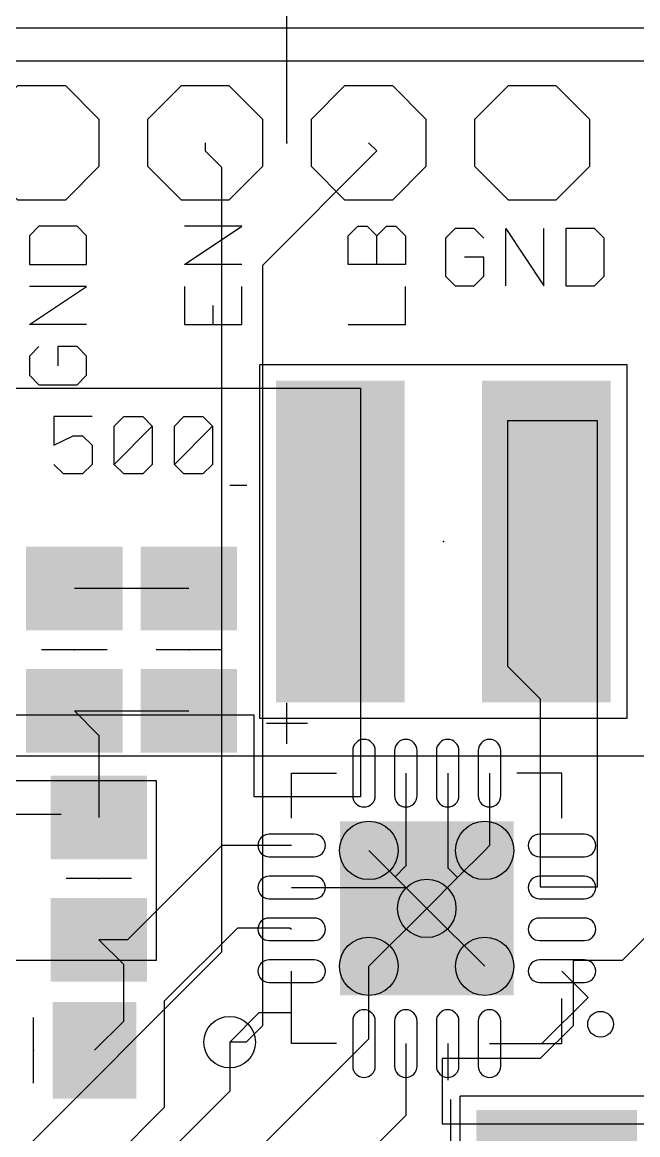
# Model space of a CAD drawing. Extents: x -12.6 to 36, y -7.3 to 38.4.
# Drawn here: x 9.86 to 19.42, y 4.91 to 22.19 of the extents above; entities that cross this region are included whole.
import ezdxf

# ---------------------------------------------------------------- set-up
doc = ezdxf.new("R2010")
doc.units = 0
for name, color, linetype in [('1', 22, 'CONTINUOUS'), ('16', 175, 'CONTINUOUS'), ('17', 82, 'CONTINUOUS'), ('18', 82, 'CONTINUOUS'), ('20', 7, 'CONTINUOUS'), ('21', 2, 'CONTINUOUS'), ('23', 7, 'CONTINUOUS'), ('47', 253, 'CONTINUOUS')]:
    doc.layers.add(name, color=color, linetype=linetype)

# ---------------------------------------------------------------- blocks, each defined once
blk = doc.blocks.new('RECT')
blk.add_solid([(-0.5, -0.5), (0.5, -0.5), (-0.5, 0.5), (0.5, 0.5)])
blk = doc.blocks.new('OCTAGONP')
blk.add_lwpolyline([(-0.5, -0.2071), (-0.5, 0.2071), (-0.2071, 0.5), (0.2071, 0.5), (0.5, 0.2071), (0.5, -0.2071), (0.2071, -0.5), (-0.2071, -0.5)], close=True)
blk = doc.blocks.new('RECT168000X56000R100')
blk.add_lwpolyline([(0.525, 0), (0.525, 0, 0.4142), (0.35, 0.175), (-0.35, 0.175, 0.4142), (-0.525, 0), (-0.525, 0, 0.4142), (-0.35, -0.175), (0.35, -0.175, 0.4142)], format="xyb", close=True)
blk = doc.blocks.new('ROUNDP')
blk.add_circle((0, 0), 0.5)
blk = doc.blocks.new('ROUNDV')
blk.add_circle((0, 0), 0.5)

msp = doc.modelspace()

# ---------------------------------------------------------------- linework, layer by layer
at = {"layer": '1'}
for p, q in [((6.858, 16.51), (15.113, 16.51)), ((15.113, 16.51), (15.113, 10.16)), ((18.796, 16.002), (17.399, 16.002)), ((17.399, 16.002), (17.399, 12.192)), ((18.796, 8.763), (18.796, 16.002)), ((13.081, 15.002), (13.347, 15.002)), ((12.446, 13.396), (10.668, 13.396)), ((17.399, 12.192), (17.907, 11.684)), ((17.907, 11.684), (17.907, 8.763)), ((13.462, 11.43), (6.858, 11.43)), ((10.668, 11.496), (12.446, 11.496)), ((10.668, 11.496), (11.049, 11.115)), ((13.462, 10.16), (13.462, 11.43)), ((11.049, 11.115), (11.049, 9.84)), ((4.572, 10.414), (11.938, 10.414)), ((11.938, 10.414), (11.938, 7.62)), ((15.818, 10.528), (15.818, 9.087)), ((16.468, 10.528), (16.468, 9.059)), ((17.118, 10.528), (17.118, 9.403)), ((15.113, 10.16), (13.462, 10.16)), ((10.462, 9.888), (8.702, 9.888)), ((12.959, 9.403), (11.496, 7.94)), ((14.043, 9.403), (12.959, 9.403)), ((17.118, 9.403), (17.043, 9.328)), ((15.243, 9.328), (15.651, 8.92)), ((16.621, 8.906), (17.043, 9.328)), ((15.818, 9.087), (15.651, 8.92)), ((16.468, 9.059), (16.621, 8.906)), ((15.651, 8.92), (16.143, 8.428)), ((16.143, 8.428), (16.621, 8.906)), ((14.043, 8.753), (15.818, 8.753)), ((15.818, 8.753), (16.143, 8.428)), ((17.907, 8.763), (18.796, 8.763)), ((15.243, 7.528), (16.143, 8.428)), ((16.143, 8.428), (17.043, 7.528)), ((12.065, 6.985), (13.208, 8.128)), ((13.208, 8.128), (14.018, 8.128)), ((14.018, 8.128), (14.043, 8.103)), ((19.685, 8.128), (19.177, 7.62)), ((11.496, 7.94), (11.049, 7.94)), ((11.43, 7.559), (11.049, 7.94)), ((11.938, 7.62), (4.572, 7.62)), ((19.177, 7.62), (18.415, 7.62)), ((18.415, 7.62), (18.415, 6.604)), ((11.43, 7.559), (11.43, 6.67)), ((14.043, 6.804), (14.043, 7.453)), ((15.243, 6.403), (15.243, 7.528)), ((18.243, 7.453), (18.65, 7.046)), ((12.065, 6.985), (12.065, 5.334)), ((17.932, 6.328), (18.65, 7.046)), ((13.535, 6.804), (13.081, 6.35)), ((14.043, 6.804), (13.535, 6.804)), ((11.43, 6.67), (10.983, 6.223)), ((18.415, 6.604), (17.907, 6.096)), ((15.168, 6.328), (15.243, 6.403)), ((13.081, 6.35), (13.081, 5.588)), ((15.168, 6.328), (13.462, 4.622)), ((15.818, 6.328), (15.818, 5.211)), ((16.468, 6.328), (16.468, 5.757)), ((17.118, 6.328), (17.932, 6.328)), ((16.383, 6.096), (16.383, 5.08)), ((17.907, 6.096), (16.383, 6.096)), ((13.081, 5.588), (12.192, 4.699)), ((16.51, 5.461), (16.51, 2.794)), ((12.065, 5.334), (10.855, 4.124)), ((15.818, 5.211), (15.367, 4.76)), ((16.383, 5.08), (19.939, 5.08))]:
    msp.add_line(p, q, dxfattribs=at)
at = {"layer": '16'}
for p, q in [((28.575, 22.098), (0, 22.098)), ((12.7, 20.32), (12.7, 20.193)), ((15.24, 20.32), (15.367, 20.193)), ((12.7, 20.193), (12.954, 19.939)), ((15.367, 20.193), (13.589, 18.415)), ((12.954, 19.939), (12.954, 7.747)), ((13.589, 18.415), (13.589, 6.604)), ((12.954, 7.747), (9.525, 4.318)), ((13.589, 6.604), (13.335, 6.35)), ((13.335, 6.35), (13.081, 6.35))]:
    msp.add_line(p, q, dxfattribs=at)
at = {"layer": '20'}
msp.add_line((25.781, 21.59), (2.54, 21.59), dxfattribs=at)
at = {"layer": '21'}
for p, q in [((10.117, 19.0252), (9.9687, 18.8769)), ((10.7102, 19.0252), (10.117, 19.0252)), ((10.8585, 18.8769), (10.7102, 19.0252)), ((12.3817, 18.432), (13.2715, 19.0252)), ((13.2715, 19.0252), (12.3817, 19.0252)), ((14.9217, 18.8769), (15.07, 19.0252)), ((15.07, 19.0252), (15.2183, 19.0252)), ((15.2183, 19.0252), (15.3666, 18.8769)), ((15.3666, 18.8769), (15.5149, 19.0252)), ((15.5149, 19.0252), (15.6632, 19.0252)), ((15.6632, 19.0252), (15.8115, 18.8769)), ((9.9687, 18.8769), (9.9687, 18.432)), ((10.8585, 18.432), (10.8585, 18.8769)), ((14.9217, 18.432), (14.9217, 18.8769)), ((15.3666, 18.432), (15.3666, 18.8769)), ((15.8115, 18.8769), (15.8115, 18.432)), ((16.5822, 18.9873), (16.4339, 18.839)), ((16.4339, 18.839), (16.4339, 18.2458)), ((16.8788, 18.9873), (16.5822, 18.9873)), ((17.0271, 18.839), (16.8788, 18.9873)), ((17.3695, 18.0975), (17.3695, 18.9873)), ((17.3695, 18.9873), (17.9626, 18.0975)), ((17.9626, 18.0975), (17.9626, 18.9873)), ((18.305, 18.9873), (18.305, 18.0975)), ((18.7499, 18.9873), (18.305, 18.9873)), ((18.8982, 18.839), (18.7499, 18.9873)), ((18.8982, 18.2458), (18.8982, 18.839)), ((17.0271, 18.5424), (16.7305, 18.5424)), ((17.0271, 18.2458), (17.0271, 18.5424)), ((9.9687, 18.432), (10.8585, 18.432)), ((13.2715, 18.432), (12.3817, 18.432)), ((15.8115, 18.432), (14.9217, 18.432)), ((16.4339, 18.2458), (16.5822, 18.0975)), ((16.8788, 18.0975), (17.0271, 18.2458)), ((18.7499, 18.0975), (18.8982, 18.2458)), ((9.9687, 17.4965), (10.8585, 18.0896)), ((10.8585, 18.0896), (9.9687, 18.0896)), ((12.3817, 18.0896), (12.3817, 17.4965)), ((13.2715, 17.4965), (13.2715, 18.0896)), ((15.8115, 17.4965), (15.8115, 18.0896)), ((16.5822, 18.0975), (16.8788, 18.0975)), ((18.305, 18.0975), (18.7499, 18.0975)), ((12.8266, 17.4965), (12.8266, 17.793)), ((10.8585, 17.4965), (9.9687, 17.4965)), ((12.3817, 17.4965), (13.2715, 17.4965)), ((14.9217, 17.4965), (15.8115, 17.4965)), ((10.117, 17.1541), (9.9687, 17.0058)), ((10.7102, 17.1541), (10.4136, 17.1541)), ((10.4136, 17.1541), (10.4136, 16.8575)), ((10.8585, 17.0058), (10.7102, 17.1541)), ((9.9687, 17.0058), (9.9687, 16.7092)), ((10.8585, 16.7092), (10.8585, 17.0058)), ((13.551, 16.876), (19.251, 16.876)), ((13.551, 11.376), (13.551, 16.876)), ((19.251, 16.876), (19.251, 11.376)), ((9.9687, 16.7092), (10.117, 16.5609)), ((10.7102, 16.5609), (10.8585, 16.7092)), ((10.117, 16.5609), (10.7102, 16.5609)), ((10.9437, 16.0663), (10.3505, 16.0663)), ((10.3505, 16.0663), (10.3505, 15.6214)), ((11.286, 15.918), (11.4343, 16.0663)), ((11.286, 15.3248), (11.286, 15.918)), ((11.286, 15.3248), (11.8792, 15.918)), ((11.4343, 16.0663), (11.7309, 16.0663)), ((11.7309, 16.0663), (11.8792, 15.918)), ((11.8792, 15.918), (11.8792, 15.3248)), ((12.2215, 15.918), (12.3698, 16.0663)), ((12.2215, 15.3248), (12.2215, 15.918)), ((12.2215, 15.3248), (12.8147, 15.918)), ((12.3698, 16.0663), (12.6664, 16.0663)), ((12.6664, 16.0663), (12.8147, 15.918)), ((12.8147, 15.918), (12.8147, 15.3248)), ((10.3505, 15.6214), (10.6471, 15.7697)), ((10.6471, 15.7697), (10.7954, 15.7697)), ((10.7954, 15.7697), (10.9437, 15.6214)), ((10.9437, 15.6214), (10.9437, 15.3248)), ((10.4988, 15.1765), (10.3505, 15.3248)), ((10.9437, 15.3248), (10.7954, 15.1765)), ((11.4343, 15.1765), (11.286, 15.3248)), ((11.8792, 15.3248), (11.7309, 15.1765)), ((12.3698, 15.1765), (12.2215, 15.3248)), ((12.8147, 15.3248), (12.6664, 15.1765)), ((10.7954, 15.1765), (10.4988, 15.1765)), ((11.7309, 15.1765), (11.4343, 15.1765)), ((12.6664, 15.1765), (12.3698, 15.1765)), ((11.176, 12.446), (10.16, 12.446)), ((12.954, 12.446), (11.938, 12.446)), ((19.251, 11.376), (13.551, 11.376)), ((14.043, 9.828), (14.043, 10.528)), ((14.043, 10.528), (14.743, 10.528)), ((18.243, 10.528), (17.543, 10.528)), ((18.243, 9.828), (18.243, 10.528)), ((11.557, 8.89), (10.541, 8.89)), ((14.043, 6.328), (14.043, 7.028)), ((18.243, 6.328), (18.243, 7.028)), ((10.033, 5.715), (10.033, 6.731)), ((14.743, 6.328), (14.043, 6.328)), ((17.543, 6.328), (18.243, 6.328)), ((16.661, 0.078), (16.661, 5.51)), ((19.661, 5.51), (16.661, 5.51))]:
    msp.add_line(p, q, dxfattribs=at)
msp.add_circle((18.843, 6.628), 0.2, dxfattribs=at)
at = {"layer": '23'}
for p in [(13.97, 20.32), (16.401, 14.126), (10.668, 12.446), (12.446, 12.446), (11.049, 8.89), (16.143, 8.428), (10.033, 6.223)]:
    msp.add_point(p, dxfattribs=at)
at = {"layer": '47'}
for p, q in [((13.97, 20.32), (13.97, 29.636)), ((13.97, 10.9838), (13.97, 11.6222)), ((13.6508, 11.303), (14.2892, 11.303)), ((3.556, 10.795), (35.986, 10.795))]:
    msp.add_line(p, q, dxfattribs=at)

# ---------------------------------------------------------------- block references
at = {"layer": '1', "xscale": 2, "yscale": 5}
for p in [(14.801, 14.126), (18.001, 14.126)]:
    msp.add_blockref('RECT', p, dxfattribs=at)
at = {"layer": '1'}
for p, xscale, yscale, rotation in [((10.668, 13.396), 1.3, 1.5, 270), ((12.446, 13.396), 1.3, 1.5, 270), ((10.668, 11.496), 1.3, 1.5, 270), ((12.446, 11.496), 1.3, 1.5, 270), ((11.049, 9.84), 1.3, 1.5, 270), ((16.143, 8.428), 2.7, 2.7, 180), ((11.049, 7.94), 1.3, 1.5, 270), ((10.983, 6.223), 1.3, 1.5, 180), ((18.161, 4.319), 1.95, 2.5, 90)]:
    msp.add_blockref('RECT', p, dxfattribs=dict(at, xscale=xscale, yscale=yscale, rotation=rotation))
for p, rotation in [((15.168, 10.528), 270), ((15.818, 10.528), 270), ((16.468, 10.528), 270), ((17.118, 10.528), 270), ((18.243, 9.403), 180), ((18.243, 8.753), 180), ((18.243, 8.103), 180), ((18.243, 7.453), 180), ((15.168, 6.328), 90), ((15.818, 6.328), 90), ((16.468, 6.328), 90), ((17.118, 6.328), 90)]:
    msp.add_blockref('RECT168000X56000R100', p, dxfattribs=dict(at, rotation=rotation))
for p in [(14.043, 9.403), (14.043, 8.753), (14.043, 8.103), (14.043, 7.453)]:
    msp.add_blockref('RECT168000X56000R100', p, dxfattribs=at)
at = {"layer": '17'}
for name, p, xscale, yscale, rotation in [('OCTAGONP', (10.16, 20.32), 1.778, 1.778, 90), ('OCTAGONP', (10.16, 20.32), 1.778, 1.778, 90), ('OCTAGONP', (12.7, 20.32), 1.778, 1.778, 90), ('OCTAGONP', (12.7, 20.32), 1.778, 1.778, 90), ('OCTAGONP', (15.24, 20.32), 1.778, 1.778, 90), ('OCTAGONP', (15.24, 20.32), 1.778, 1.778, 90), ('OCTAGONP', (17.78, 20.32), 1.778, 1.778, 90), ('OCTAGONP', (17.78, 20.32), 1.778, 1.778, 90), ('ROUNDP', (15.243, 9.328), 0.908, 0.908, 180), ('ROUNDP', (15.243, 9.328), 0.908, 0.908, 180), ('ROUNDP', (17.043, 9.328), 0.908, 0.908, 180), ('ROUNDP', (17.043, 9.328), 0.908, 0.908, 180), ('ROUNDP', (16.143, 8.428), 0.908, 0.908, 180), ('ROUNDP', (16.143, 8.428), 0.908, 0.908, 180), ('ROUNDP', (15.243, 7.528), 0.908, 0.908, 180), ('ROUNDP', (15.243, 7.528), 0.908, 0.908, 180), ('ROUNDP', (17.043, 7.528), 0.908, 0.908, 180), ('ROUNDP', (17.043, 7.528), 0.908, 0.908, 180)]:
    msp.add_blockref(name, p, dxfattribs=dict(at, xscale=xscale, yscale=yscale, rotation=rotation))
at = {"layer": '18', "xscale": 0.8001, "yscale": 0.8001}
msp.add_blockref('ROUNDV', (13.081, 6.35), dxfattribs=at)
msp.add_blockref('ROUNDV', (13.081, 6.35), dxfattribs=at)

doc.saveas('drawing.dxf')
